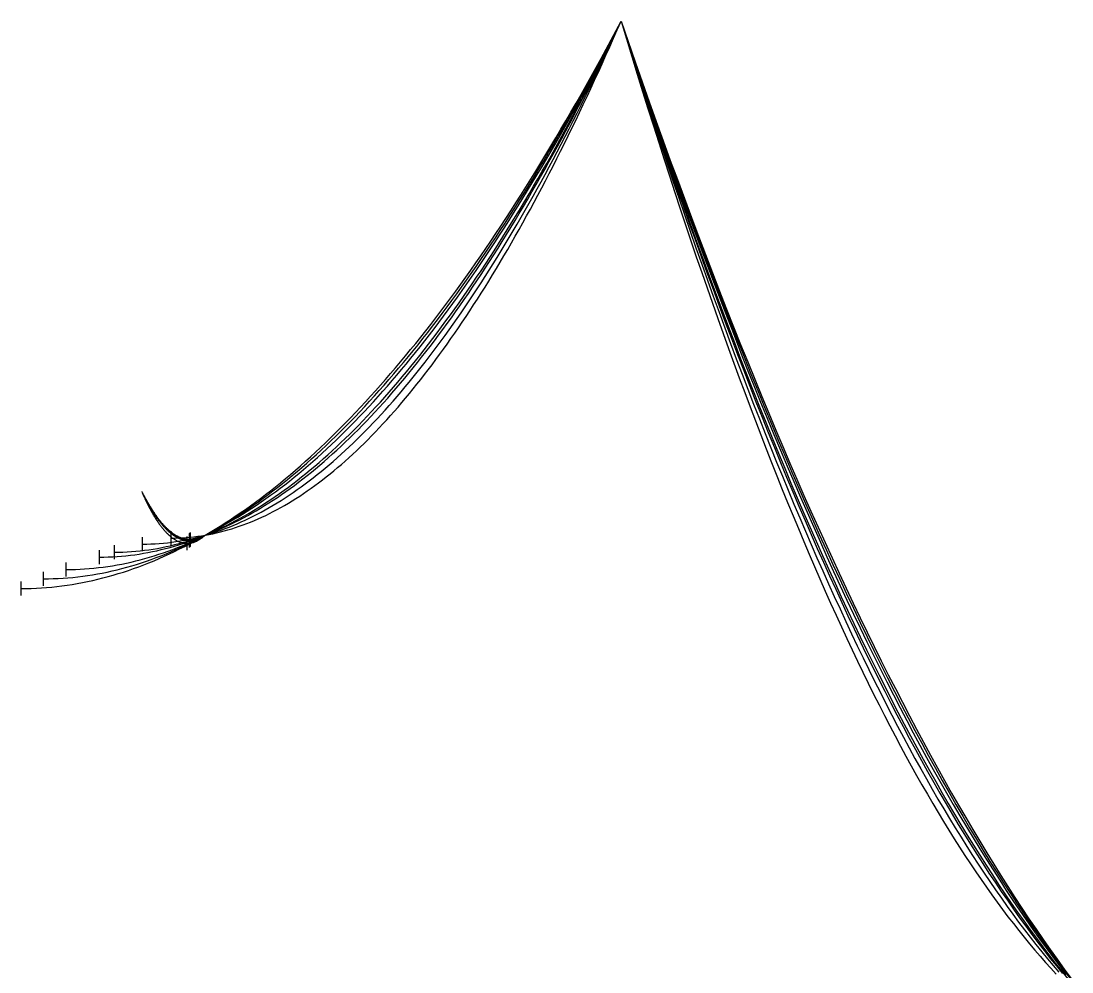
# Model space of a CAD drawing. Header units: metres. Extents: x -87 to 28195, y -4474 to 524.
# Drawn here: x -87 to 671, y -347 to 340 of the extents above; entities that cross this region are included whole.
import ezdxf

# ---------------------------------------------------------------- set-up
doc = ezdxf.new("R2010")
doc.units = ezdxf.units.M
for name, color, linetype in [('CATENARIES_-10_bare', 7, 'Continuous'), ('CATENARIES_-10_ICE', 7, 'Continuous'), ('CATENARIES_-19_bare', 7, 'Continuous'), ('CATENARIES_-19_HEAVY_ICE', 7, 'Continuous'), ('CATENARIES_0', 7, 'Continuous'), ('CATENARIES_0_ICE', 7, 'Continuous'), ('CATENARIES_50_theoretical', 7, 'Continuous')]:
    doc.layers.add(name, color=color, linetype=linetype)

msp = doc.modelspace()

# ---------------------------------------------------------------- linework, layer by layer
at = {"layer": 'CATENARIES_-10_bare'}
for p, q in [((34.85, -39.87), (34.85, -29.87)), ((-70.85, -67.88), (-70.85, -57.88))]:
    msp.add_line(p, q, dxfattribs=at)
for points in [[(-70.85, -62.88, 0), (-67.31, -62.85, 0), (-63.78, -62.77, 0), (-60.24, -62.62, 0), (-56.7, -62.42, 0), (-53.17, -62.16, 0), (-49.63, -61.84, 0), (-46.09, -61.47, 0), (-42.56, -61.03, 0), (-39.02, -60.54, 0), (-35.48, -59.99, 0), (-31.95, -59.38, 0), (-28.41, -58.72, 0), (-24.87, -58, 0), (-21.34, -57.22, 0), (-17.8, -56.38, 0), (-14.26, -55.48, 0), (-10.73, -54.53, 0), (-7.19, -53.52, 0), (-3.65, -52.45, 0), (-0.12, -51.32, 0), (3.42, -50.13, 0), (6.96, -48.89, 0), (10.49, -47.59, 0), (14.03, -46.23, 0), (17.57, -44.82, 0), (21.1, -43.34, 0), (24.64, -41.81, 0), (28.18, -40.22, 0), (31.71, -38.57, 0), (35.25, -36.86, 0), (38.79, -35.1, 0), (42.32, -33.28, 0), (45.86, -31.4, 0), (49.35, -29.49, 0), (52.84, -27.52, 0), (56.33, -25.5, 0), (59.81, -23.42, 0), (63.3, -21.28, 0), (66.79, -19.09, 0), (70.28, -16.84, 0), (73.77, -14.54, 0), (77.26, -12.18, 0), (80.74, -9.76, 0), (84.23, -7.29, 0), (87.72, -4.75, 0), (91.21, -2.17, 0), (94.7, 0.48, 0), (98.19, 3.17, 0), (101.67, 5.93, 0), (105.16, 8.74, 0), (108.65, 11.61, 0), (112.14, 14.54, 0), (115.63, 17.52, 0), (119.12, 20.56, 0), (122.6, 23.65, 0), (126.09, 26.8, 0), (129.58, 30.01, 0), (133.07, 33.27, 0), (136.56, 36.59, 0), (140.05, 39.97, 0), (143.53, 43.4, 0), (147.02, 46.89, 0), (150.51, 50.44, 0), (154, 54.04, 0), (157.49, 57.7, 0), (160.98, 61.42, 0), (164.46, 65.19, 0), (167.95, 69.02, 0), (171.44, 72.91, 0), (174.93, 76.85, 0), (178.42, 80.85, 0), (181.91, 84.91, 0), (185.39, 89.02, 0), (188.88, 93.19, 0), (192.37, 97.41, 0), (195.86, 101.69, 0), (199.35, 106.03, 0), (202.84, 110.43, 0), (206.33, 114.88, 0), (209.81, 119.39, 0), (213.3, 123.95, 0), (216.79, 128.58, 0), (220.28, 133.26, 0), (223.77, 137.99, 0), (227.26, 142.78, 0), (230.74, 147.63, 0), (234.23, 152.54, 0), (237.72, 157.5, 0), (241.21, 162.52, 0), (244.7, 167.6, 0), (248.19, 172.73, 0), (251.67, 177.92, 0), (255.16, 183.17, 0), (258.65, 188.47, 0), (262.14, 193.83, 0), (265.63, 199.25, 0), (269.12, 204.73, 0), (272.6, 210.26, 0), (276.09, 215.85, 0), (279.58, 221.49, 0), (283.07, 227.2, 0), (286.56, 232.95, 0), (290.05, 238.77, 0), (293.53, 244.64, 0), (297.02, 250.58, 0), (300.51, 256.56, 0), (304, 262.61, 0), (307.49, 268.71, 0), (310.98, 274.87, 0), (314.46, 281.08, 0), (317.95, 287.36, 0), (321.44, 293.69, 0), (324.93, 300.07, 0), (328.42, 306.52, 0), (331.91, 313.02, 0), (335.39, 319.58, 0), (338.88, 326.2, 0), (342.37, 332.87, 0), (345.86, 339.6, 0)], [(345.86, 339.6, 0), (350.79, 325.08, 0), (355.72, 310.68, 0), (360.65, 296.41, 0), (365.57, 282.26, 0), (370.5, 268.24, 0), (375.43, 254.35, 0), (380.36, 240.58, 0), (385.29, 226.93, 0), (390.22, 213.41, 0), (395.15, 200.02, 0), (400.07, 186.75, 0), (405, 173.6, 0), (409.93, 160.58, 0), (414.86, 147.69, 0), (419.79, 134.91, 0), (424.72, 122.27, 0), (429.65, 109.74, 0), (434.57, 97.35, 0), (439.5, 85.07, 0), (444.43, 72.92, 0), (449.36, 60.9, 0), (454.29, 48.99, 0), (459.22, 37.22, 0), (464.15, 25.56, 0), (469.07, 14.03, 0), (474, 2.62, 0), (478.93, -8.66, 0), (483.86, -19.82, 0), (488.79, -30.85, 0), (493.72, -41.77, 0), (498.65, -52.56, 0), (503.57, -63.22, 0), (508.5, -73.76, 0), (513.43, -84.18, 0), (518.36, -94.48, 0), (523.29, -104.65, 0), (528.22, -114.7, 0), (533.15, -124.63, 0), (538.07, -134.43, 0), (543, -144.12, 0), (547.93, -153.67, 0), (552.86, -163.11, 0), (557.79, -172.42, 0), (562.72, -181.61, 0), (567.65, -190.68, 0), (572.57, -199.63, 0), (577.5, -208.45, 0), (582.43, -217.15, 0), (587.36, -225.73, 0), (592.29, -234.19, 0), (597.22, -242.52, 0), (602.15, -250.73, 0), (607.07, -258.82, 0), (612, -266.79, 0), (616.93, -274.63, 0), (621.86, -282.36, 0), (626.79, -289.96, 0), (631.72, -297.44, 0), (636.65, -304.8, 0), (641.57, -312.03, 0), (646.5, -319.15, 0), (651.43, -326.14, 0), (656.36, -333.01, 0), (661.29, -339.76, 0), (666.22, -346.39, 0), (671.15, -352.89, 0)], [(0, 0, 0), (0.38, -0.76, 0), (0.77, -1.52, 0), (1.15, -2.27, 0), (1.53, -3.01, 0), (1.91, -3.74, 0), (2.3, -4.46, 0), (2.68, -5.17, 0), (3.06, -5.88, 0), (3.45, -6.57, 0), (3.83, -7.26, 0), (4.21, -7.94, 0), (4.6, -8.61, 0), (4.98, -9.27, 0), (5.36, -9.93, 0), (5.74, -10.57, 0), (6.13, -11.21, 0), (6.51, -11.84, 0), (6.89, -12.46, 0), (7.28, -13.07, 0), (7.66, -13.67, 0), (8.04, -14.27, 0), (8.42, -14.85, 0), (8.81, -15.43, 0), (9.19, -16, 0), (9.57, -16.56, 0), (9.96, -17.11, 0), (10.34, -17.65, 0), (10.72, -18.19, 0), (11.11, -18.71, 0), (11.49, -19.23, 0), (11.87, -19.74, 0), (12.25, -20.24, 0), (12.64, -20.73, 0), (13.02, -21.22, 0), (13.4, -21.69, 0), (13.79, -22.16, 0), (14.17, -22.62, 0), (14.55, -23.07, 0), (14.94, -23.51, 0), (15.32, -23.94, 0), (15.7, -24.37, 0), (16.08, -24.78, 0), (16.47, -25.19, 0), (16.85, -25.59, 0), (17.23, -25.98, 0), (17.62, -26.37, 0), (18, -26.74, 0), (18.38, -27.11, 0), (18.76, -27.46, 0), (19.15, -27.81, 0), (19.53, -28.15, 0), (19.91, -28.48, 0), (20.3, -28.81, 0), (20.68, -29.12, 0), (21.06, -29.43, 0), (21.45, -29.73, 0), (21.83, -30.02, 0), (22.21, -30.3, 0), (22.59, -30.57, 0), (22.98, -30.84, 0), (23.36, -31.09, 0), (23.74, -31.34, 0), (24.13, -31.58, 0), (24.51, -31.81, 0), (24.89, -32.03, 0), (25.27, -32.25, 0), (25.66, -32.45, 0), (26.04, -32.65, 0), (26.42, -32.84, 0), (26.81, -33.02, 0), (27.19, -33.19, 0), (27.57, -33.36, 0), (27.96, -33.51, 0), (28.34, -33.66, 0), (28.72, -33.8, 0), (29.1, -33.93, 0), (29.49, -34.05, 0), (29.87, -34.16, 0), (30.25, -34.27, 0), (30.64, -34.36, 0), (31.02, -34.45, 0), (31.4, -34.53, 0), (31.78, -34.6, 0), (32.17, -34.67, 0), (32.55, -34.72, 0), (32.93, -34.77, 0), (33.32, -34.8, 0), (33.7, -34.83, 0), (34.08, -34.85, 0), (34.47, -34.87, 0), (34.85, -34.87, 0), (35.24, -34.87, 0), (35.63, -34.85, 0), (36.03, -34.83, 0), (36.42, -34.8, 0), (36.81, -34.76, 0), (37.21, -34.71, 0), (37.6, -34.65, 0), (37.99, -34.59, 0), (38.39, -34.51, 0), (38.78, -34.43, 0), (39.17, -34.34, 0), (39.57, -34.23, 0), (39.96, -34.12, 0), (40.35, -34, 0), (40.75, -33.88, 0), (41.14, -33.74, 0), (41.53, -33.59, 0), (41.93, -33.44, 0), (42.32, -33.27, 0), (42.71, -33.1, 0), (43.11, -32.92, 0), (43.5, -32.73, 0), (43.89, -32.53, 0), (44.29, -32.32, 0), (44.68, -32.1, 0), (45.07, -31.88, 0), (45.47, -31.64, 0), (45.86, -31.4, 0)]]:
    msp.add_polyline3d(points, dxfattribs=at)
at = {"layer": 'CATENARIES_-10_ICE'}
for p, q in [((34.75, -39.96), (34.75, -29.96)), ((-30.42, -52.25), (-30.42, -42.25))]:
    msp.add_line(p, q, dxfattribs=at)
for points in [[(-30.42, -47.25, 0), (-27.25, -47.22, 0), (-24.07, -47.14, 0), (-20.89, -47, 0), (-17.71, -46.81, 0), (-14.53, -46.56, 0), (-11.35, -46.26, 0), (-8.17, -45.9, 0), (-5, -45.49, 0), (-1.82, -45.02, 0), (1.36, -44.5, 0), (4.54, -43.92, 0), (7.72, -43.28, 0), (10.9, -42.6, 0), (14.08, -41.85, 0), (17.25, -41.06, 0), (20.43, -40.2, 0), (23.61, -39.3, 0), (26.79, -38.33, 0), (29.97, -37.32, 0), (33.15, -36.24, 0), (36.32, -35.11, 0), (39.5, -33.93, 0), (42.68, -32.69, 0), (45.86, -31.4, 0), (49.02, -30.06, 0), (52.18, -28.67, 0), (55.33, -27.22, 0), (58.49, -25.72, 0), (61.65, -24.16, 0), (64.81, -22.55, 0), (67.97, -20.88, 0), (71.12, -19.16, 0), (74.28, -17.39, 0), (77.44, -15.56, 0), (80.6, -13.68, 0), (83.75, -11.74, 0), (86.91, -9.75, 0), (90.07, -7.7, 0), (93.23, -5.6, 0), (96.39, -3.45, 0), (99.54, -1.24, 0), (102.7, 1.03, 0), (105.86, 3.35, 0), (109.02, 5.72, 0), (112.18, 8.15, 0), (115.33, 10.63, 0), (118.49, 13.16, 0), (121.65, 15.75, 0), (124.81, 18.4, 0), (127.97, 21.1, 0), (131.12, 23.85, 0), (134.28, 26.66, 0), (137.44, 29.53, 0), (140.6, 32.44, 0), (143.75, 35.42, 0), (146.91, 38.44, 0), (150.07, 41.52, 0), (153.23, 44.66, 0), (156.39, 47.85, 0), (159.54, 51.1, 0), (162.7, 54.4, 0), (165.86, 57.75, 0), (169.02, 61.16, 0), (172.18, 64.62, 0), (175.33, 68.14, 0), (178.49, 71.71, 0), (181.65, 75.34, 0), (184.81, 79.02, 0), (187.97, 82.76, 0), (191.12, 86.55, 0), (194.28, 90.4, 0), (197.44, 94.3, 0), (200.6, 98.25, 0), (203.75, 102.26, 0), (206.91, 106.33, 0), (210.07, 110.45, 0), (213.23, 114.62, 0), (216.39, 118.85, 0), (219.54, 123.14, 0), (222.7, 127.48, 0), (225.86, 131.87, 0), (229.02, 136.32, 0), (232.18, 140.82, 0), (235.33, 145.38, 0), (238.49, 149.99, 0), (241.65, 154.66, 0), (244.81, 159.39, 0), (247.97, 164.16, 0), (251.12, 169, 0), (254.28, 173.88, 0), (257.44, 178.83, 0), (260.6, 183.82, 0), (263.75, 188.88, 0), (266.91, 193.98, 0), (270.07, 199.15, 0), (273.23, 204.37, 0), (276.39, 209.64, 0), (279.54, 214.97, 0), (282.7, 220.35, 0), (285.86, 225.79, 0), (289.02, 231.28, 0), (292.18, 236.83, 0), (295.33, 242.43, 0), (298.49, 248.09, 0), (301.65, 253.8, 0), (304.81, 259.57, 0), (307.97, 265.4, 0), (311.12, 271.28, 0), (314.28, 277.21, 0), (317.44, 283.2, 0), (320.6, 289.25, 0), (323.75, 295.35, 0), (326.91, 301.5, 0), (330.07, 307.71, 0), (333.23, 313.98, 0), (336.39, 320.3, 0), (339.54, 326.68, 0), (342.7, 333.11, 0), (345.86, 339.6, 0)], [(345.86, 339.6, 0), (350.4, 325.68, 0), (354.94, 311.89, 0), (359.48, 298.21, 0), (364.02, 284.66, 0), (368.56, 271.23, 0), (373.1, 257.92, 0), (377.64, 244.73, 0), (382.18, 231.66, 0), (386.72, 218.71, 0), (391.25, 205.88, 0), (395.79, 193.17, 0), (400.33, 180.59, 0), (404.87, 168.12, 0), (409.41, 155.77, 0), (413.95, 143.55, 0), (418.49, 131.44, 0), (423.03, 119.46, 0), (427.57, 107.59, 0), (432.11, 95.84, 0), (436.65, 84.22, 0), (441.19, 72.71, 0), (445.73, 61.32, 0), (450.27, 50.05, 0), (454.81, 38.91, 0), (459.35, 27.88, 0), (463.89, 16.97, 0), (468.43, 6.18, 0), (472.97, -4.49, 0), (477.5, -15.04, 0), (482.04, -25.48, 0), (486.58, -35.79, 0), (491.12, -45.99, 0), (495.66, -56.06, 0), (500.2, -66.02, 0), (504.74, -75.86, 0), (509.28, -85.58, 0), (513.82, -95.18, 0), (518.36, -104.66, 0), (522.9, -114.03, 0), (527.44, -123.27, 0), (531.98, -132.4, 0), (536.52, -141.41, 0), (541.06, -150.3, 0), (545.6, -159.07, 0), (550.14, -167.73, 0), (554.68, -176.26, 0), (559.22, -184.68, 0), (563.75, -192.98, 0), (568.29, -201.16, 0), (572.83, -209.23, 0), (577.37, -217.17, 0), (581.91, -225, 0), (586.45, -232.72, 0), (590.99, -240.31, 0), (595.53, -247.79, 0), (600.07, -255.14, 0), (604.61, -262.38, 0), (609.15, -269.51, 0), (613.69, -276.51, 0), (618.23, -283.4, 0), (622.77, -290.18, 0), (627.31, -296.83, 0), (631.85, -303.37, 0), (636.39, -309.79, 0), (640.93, -316.09, 0), (645.47, -322.28, 0), (650, -328.34, 0), (654.54, -334.3, 0), (659.08, -340.13, 0), (663.62, -345.85, 0), (668.16, -351.45, 0)], [(0, 0, 0), (0.39, -0.78, 0), (0.77, -1.54, 0), (1.16, -2.3, 0), (1.54, -3.05, 0), (1.93, -3.79, 0), (2.32, -4.52, 0), (2.7, -5.24, 0), (3.09, -5.96, 0), (3.47, -6.66, 0), (3.86, -7.36, 0), (4.25, -8.05, 0), (4.63, -8.72, 0), (5.02, -9.39, 0), (5.41, -10.06, 0), (5.79, -10.71, 0), (6.18, -11.35, 0), (6.56, -11.99, 0), (6.95, -12.61, 0), (7.34, -13.23, 0), (7.72, -13.84, 0), (8.11, -14.44, 0), (8.49, -15.03, 0), (8.88, -15.62, 0), (9.27, -16.19, 0), (9.65, -16.76, 0), (10.04, -17.31, 0), (10.42, -17.86, 0), (10.81, -18.4, 0), (11.2, -18.93, 0), (11.58, -19.45, 0), (11.97, -19.97, 0), (12.35, -20.47, 0), (12.74, -20.97, 0), (13.13, -21.46, 0), (13.51, -21.93, 0), (13.9, -22.4, 0), (14.29, -22.87, 0), (14.67, -23.32, 0), (15.06, -23.76, 0), (15.44, -24.2, 0), (15.83, -24.62, 0), (16.22, -25.04, 0), (16.6, -25.45, 0), (16.99, -25.85, 0), (17.37, -26.25, 0), (17.76, -26.63, 0), (18.15, -27, 0), (18.53, -27.37, 0), (18.92, -27.73, 0), (19.3, -28.08, 0), (19.69, -28.42, 0), (20.08, -28.75, 0), (20.46, -29.07, 0), (20.85, -29.39, 0), (21.24, -29.69, 0), (21.62, -29.99, 0), (22.01, -30.28, 0), (22.39, -30.56, 0), (22.78, -30.83, 0), (23.17, -31.09, 0), (23.55, -31.35, 0), (23.94, -31.59, 0), (24.32, -31.83, 0), (24.71, -32.06, 0), (25.1, -32.28, 0), (25.48, -32.49, 0), (25.87, -32.69, 0), (26.25, -32.88, 0), (26.64, -33.07, 0), (27.03, -33.24, 0), (27.41, -33.41, 0), (27.8, -33.57, 0), (28.18, -33.72, 0), (28.57, -33.86, 0), (28.96, -34, 0), (29.34, -34.12, 0), (29.73, -34.24, 0), (30.12, -34.35, 0), (30.5, -34.44, 0), (30.89, -34.53, 0), (31.27, -34.62, 0), (31.66, -34.69, 0), (32.05, -34.75, 0), (32.43, -34.81, 0), (32.82, -34.86, 0), (33.2, -34.9, 0), (33.59, -34.93, 0), (33.98, -34.95, 0), (34.36, -34.96, 0), (34.75, -34.96, 0), (35.13, -34.96, 0), (35.51, -34.95, 0), (35.9, -34.93, 0), (36.28, -34.9, 0), (36.66, -34.86, 0), (37.05, -34.81, 0), (37.43, -34.76, 0), (37.81, -34.69, 0), (38.2, -34.62, 0), (38.58, -34.54, 0), (38.96, -34.45, 0), (39.35, -34.35, 0), (39.73, -34.25, 0), (40.11, -34.13, 0), (40.5, -34.01, 0), (40.88, -33.88, 0), (41.26, -33.74, 0), (41.65, -33.59, 0), (42.03, -33.43, 0), (42.41, -33.27, 0), (42.79, -33.1, 0), (43.18, -32.91, 0), (43.56, -32.72, 0), (43.94, -32.52, 0), (44.33, -32.32, 0), (44.71, -32.1, 0), (45.09, -31.87, 0), (45.48, -31.64, 0), (45.86, -31.4, 0)]]:
    msp.add_polyline3d(points, dxfattribs=at)
at = {"layer": 'CATENARIES_-19_bare'}
for p, q in [((35.22, -39.54), (35.22, -29.54)), ((-87.05, -74.9), (-87.05, -64.9))]:
    msp.add_line(p, q, dxfattribs=at)
for points in [[(-87.05, -69.9, 0), (-83.36, -69.87, 0), (-79.67, -69.78, 0), (-75.98, -69.63, 0), (-72.28, -69.42, 0), (-68.59, -69.15, 0), (-64.9, -68.83, 0), (-61.21, -68.44, 0), (-57.52, -68, 0), (-53.82, -67.49, 0), (-50.13, -66.93, 0), (-46.44, -66.3, 0), (-42.75, -65.62, 0), (-39.06, -64.88, 0), (-35.36, -64.08, 0), (-31.67, -63.21, 0), (-27.98, -62.29, 0), (-24.29, -61.31, 0), (-20.6, -60.27, 0), (-16.9, -59.17, 0), (-13.21, -58.02, 0), (-9.52, -56.8, 0), (-5.83, -55.52, 0), (-2.14, -54.19, 0), (1.56, -52.79, 0), (5.25, -51.33, 0), (8.94, -49.82, 0), (12.63, -48.24, 0), (16.32, -46.61, 0), (20.02, -44.92, 0), (23.71, -43.16, 0), (27.4, -41.35, 0), (31.09, -39.48, 0), (34.78, -37.55, 0), (38.48, -35.56, 0), (42.17, -33.51, 0), (45.86, -31.4, 0), (49.47, -29.28, 0), (53.09, -27.1, 0), (56.7, -24.86, 0), (60.32, -22.57, 0), (63.93, -20.22, 0), (67.55, -17.81, 0), (71.16, -15.34, 0), (74.78, -12.82, 0), (78.39, -10.24, 0), (82, -7.61, 0), (85.62, -4.91, 0), (89.23, -2.16, 0), (92.85, 0.65, 0), (96.46, 3.51, 0), (100.08, 6.43, 0), (103.69, 9.41, 0), (107.31, 12.45, 0), (110.92, 15.54, 0), (114.53, 18.69, 0), (118.15, 21.9, 0), (121.76, 25.16, 0), (125.38, 28.48, 0), (128.99, 31.86, 0), (132.61, 35.3, 0), (136.22, 38.79, 0), (139.84, 42.34, 0), (143.45, 45.95, 0), (147.06, 49.61, 0), (150.68, 53.34, 0), (154.29, 57.12, 0), (157.91, 60.95, 0), (161.52, 64.85, 0), (165.14, 68.8, 0), (168.75, 72.8, 0), (172.37, 76.87, 0), (175.98, 80.99, 0), (179.59, 85.17, 0), (183.21, 89.41, 0), (186.82, 93.71, 0), (190.44, 98.06, 0), (194.05, 102.47, 0), (197.67, 106.93, 0), (201.28, 111.46, 0), (204.9, 116.04, 0), (208.51, 120.68, 0), (212.13, 125.37, 0), (215.74, 130.13, 0), (219.35, 134.94, 0), (222.97, 139.81, 0), (226.58, 144.73, 0), (230.2, 149.72, 0), (233.81, 154.76, 0), (237.43, 159.86, 0), (241.04, 165.01, 0), (244.66, 170.22, 0), (248.27, 175.5, 0), (251.88, 180.82, 0), (255.5, 186.21, 0), (259.11, 191.65, 0), (262.73, 197.15, 0), (266.34, 202.71, 0), (269.96, 208.33, 0), (273.57, 214, 0), (277.19, 219.73, 0), (280.8, 225.52, 0), (284.41, 231.37, 0), (288.03, 237.27, 0), (291.64, 243.24, 0), (295.26, 249.26, 0), (298.87, 255.33, 0), (302.49, 261.47, 0), (306.1, 267.66, 0), (309.72, 273.91, 0), (313.33, 280.22, 0), (316.94, 286.59, 0), (320.56, 293.01, 0), (324.17, 299.49, 0), (327.79, 306.03, 0), (331.4, 312.63, 0), (335.02, 319.29, 0), (338.63, 326, 0), (342.25, 332.77, 0), (345.86, 339.6, 0)], [(345.86, 339.6, 0), (350.93, 324.86, 0), (356.01, 310.24, 0), (361.08, 295.75, 0), (366.15, 281.39, 0), (371.23, 267.16, 0), (376.3, 253.05, 0), (381.37, 239.07, 0), (386.45, 225.21, 0), (391.52, 211.48, 0), (396.6, 197.88, 0), (401.67, 184.4, 0), (406.74, 171.05, 0), (411.82, 157.82, 0), (416.89, 144.72, 0), (421.96, 131.74, 0), (427.04, 118.9, 0), (432.11, 106.17, 0), (437.18, 93.57, 0), (442.26, 81.1, 0), (447.33, 68.76, 0), (452.4, 56.53, 0), (457.48, 44.44, 0), (462.55, 32.47, 0), (467.62, 20.62, 0), (472.7, 8.9, 0), (477.77, -2.7, 0), (482.85, -14.17, 0), (487.92, -25.52, 0), (492.99, -36.74, 0), (498.07, -47.83, 0), (503.14, -58.81, 0), (508.21, -69.66, 0), (513.29, -80.38, 0), (518.36, -90.98, 0), (523.43, -101.45, 0), (528.51, -111.8, 0), (533.58, -122.03, 0), (538.65, -132.13, 0), (543.73, -142.11, 0), (548.8, -151.96, 0), (553.87, -161.69, 0), (558.95, -171.3, 0), (564.02, -180.78, 0), (569.1, -190.14, 0), (574.17, -199.37, 0), (579.24, -208.48, 0), (584.32, -217.47, 0), (589.39, -226.33, 0), (594.46, -235.07, 0), (599.54, -243.69, 0), (604.61, -252.18, 0), (609.68, -260.55, 0), (614.76, -268.79, 0), (619.83, -276.92, 0), (624.9, -284.91, 0), (629.98, -292.79, 0), (635.05, -300.54, 0), (640.12, -308.17, 0), (645.2, -315.68, 0), (650.27, -323.06, 0), (655.35, -330.32, 0), (660.42, -337.46, 0), (665.49, -344.47, 0), (670.57, -351.36, 0)], [(0, 0, 0), (0.38, -0.75, 0), (0.77, -1.49, 0), (1.15, -2.22, 0), (1.53, -2.95, 0), (1.91, -3.66, 0), (2.3, -4.37, 0), (2.68, -5.07, 0), (3.06, -5.76, 0), (3.45, -6.44, 0), (3.83, -7.12, 0), (4.21, -7.79, 0), (4.59, -8.44, 0), (4.98, -9.09, 0), (5.36, -9.74, 0), (5.74, -10.37, 0), (6.13, -10.99, 0), (6.51, -11.61, 0), (6.89, -12.22, 0), (7.27, -12.82, 0), (7.66, -13.41, 0), (8.04, -14, 0), (8.42, -14.57, 0), (8.81, -15.14, 0), (9.19, -15.7, 0), (9.57, -16.25, 0), (9.95, -16.79, 0), (10.34, -17.33, 0), (10.72, -17.85, 0), (11.1, -18.37, 0), (11.49, -18.88, 0), (11.87, -19.38, 0), (12.25, -19.88, 0), (12.63, -20.36, 0), (13.02, -20.84, 0), (13.4, -21.31, 0), (13.78, -21.77, 0), (14.17, -22.22, 0), (14.55, -22.67, 0), (14.93, -23.1, 0), (15.31, -23.53, 0), (15.7, -23.95, 0), (16.08, -24.36, 0), (16.46, -24.77, 0), (16.85, -25.16, 0), (17.23, -25.55, 0), (17.61, -25.93, 0), (17.99, -26.3, 0), (18.38, -26.66, 0), (18.76, -27.01, 0), (19.14, -27.36, 0), (19.53, -27.7, 0), (19.91, -28.03, 0), (20.29, -28.35, 0), (20.67, -28.66, 0), (21.06, -28.97, 0), (21.44, -29.27, 0), (21.82, -29.56, 0), (22.21, -29.84, 0), (22.59, -30.11, 0), (22.97, -30.37, 0), (23.35, -30.63, 0), (23.74, -30.88, 0), (24.12, -31.12, 0), (24.5, -31.35, 0), (24.89, -31.58, 0), (25.27, -31.79, 0), (25.65, -32, 0), (26.03, -32.2, 0), (26.42, -32.39, 0), (26.8, -32.57, 0), (27.18, -32.75, 0), (27.57, -32.91, 0), (27.95, -33.07, 0), (28.33, -33.22, 0), (28.71, -33.37, 0), (29.1, -33.5, 0), (29.48, -33.63, 0), (29.86, -33.74, 0), (30.25, -33.85, 0), (30.63, -33.96, 0), (31.01, -34.05, 0), (31.39, -34.13, 0), (31.78, -34.21, 0), (32.16, -34.28, 0), (32.54, -34.34, 0), (32.93, -34.4, 0), (33.31, -34.44, 0), (33.69, -34.48, 0), (34.07, -34.51, 0), (34.46, -34.53, 0), (34.84, -34.54, 0), (35.22, -34.54, 0), (35.62, -34.54, 0), (36.01, -34.52, 0), (36.4, -34.5, 0), (36.8, -34.47, 0), (37.19, -34.43, 0), (37.59, -34.39, 0), (37.98, -34.33, 0), (38.37, -34.27, 0), (38.77, -34.19, 0), (39.16, -34.11, 0), (39.56, -34.02, 0), (39.95, -33.92, 0), (40.34, -33.81, 0), (40.74, -33.7, 0), (41.13, -33.57, 0), (41.53, -33.44, 0), (41.92, -33.3, 0), (42.31, -33.15, 0), (42.71, -32.99, 0), (43.1, -32.82, 0), (43.5, -32.64, 0), (43.89, -32.46, 0), (44.28, -32.26, 0), (44.68, -32.06, 0), (45.07, -31.85, 0), (45.47, -31.63, 0), (45.86, -31.4, 0)]]:
    msp.add_polyline3d(points, dxfattribs=at)
at = {"layer": 'CATENARIES_-19_HEAVY_ICE'}
for p, q in [((34.92, -39.8), (34.92, -29.8)), ((0.62, -42.86), (0.62, -32.86))]:
    msp.add_line(p, q, dxfattribs=at)
for points in [[(0.62, -37.86, 0), (3.63, -37.83, 0), (6.65, -37.74, 0), (9.67, -37.6, 0), (12.68, -37.4, 0), (15.7, -37.14, 0), (18.71, -36.82, 0), (21.73, -36.45, 0), (24.75, -36.02, 0), (27.76, -35.53, 0), (30.78, -34.99, 0), (33.8, -34.38, 0), (36.81, -33.72, 0), (39.83, -33.01, 0), (42.84, -32.23, 0), (45.86, -31.4, 0), (48.74, -30.55, 0), (51.63, -29.65, 0), (54.51, -28.69, 0), (57.4, -27.69, 0), (60.28, -26.63, 0), (63.17, -25.51, 0), (66.05, -24.35, 0), (68.94, -23.13, 0), (71.82, -21.86, 0), (74.71, -20.54, 0), (77.59, -19.16, 0), (80.48, -17.74, 0), (83.36, -16.26, 0), (86.24, -14.72, 0), (89.13, -13.14, 0), (92.01, -11.5, 0), (94.9, -9.81, 0), (97.78, -8.07, 0), (100.67, -6.27, 0), (103.55, -4.42, 0), (106.44, -2.52, 0), (109.32, -0.57, 0), (112.21, 1.44, 0), (115.09, 3.5, 0), (117.98, 5.61, 0), (120.86, 7.77, 0), (123.74, 9.99, 0), (126.63, 12.26, 0), (129.51, 14.58, 0), (132.4, 16.95, 0), (135.28, 19.38, 0), (138.17, 21.86, 0), (141.05, 24.39, 0), (143.94, 26.98, 0), (146.82, 29.62, 0), (149.71, 32.31, 0), (152.59, 35.05, 0), (155.48, 37.85, 0), (158.36, 40.7, 0), (161.24, 43.6, 0), (164.13, 46.55, 0), (167.01, 49.56, 0), (169.9, 52.62, 0), (172.78, 55.73, 0), (175.67, 58.9, 0), (178.55, 62.12, 0), (181.44, 65.39, 0), (184.32, 68.71, 0), (187.21, 72.09, 0), (190.09, 75.52, 0), (192.98, 79, 0), (195.86, 82.54, 0), (198.74, 86.12, 0), (201.63, 89.77, 0), (204.51, 93.46, 0), (207.4, 97.21, 0), (210.28, 101.01, 0), (213.17, 104.86, 0), (216.05, 108.77, 0), (218.94, 112.73, 0), (221.82, 116.74, 0), (224.71, 120.8, 0), (227.59, 124.92, 0), (230.48, 129.09, 0), (233.36, 133.32, 0), (236.24, 137.59, 0), (239.13, 141.92, 0), (242.01, 146.31, 0), (244.9, 150.74, 0), (247.78, 155.23, 0), (250.67, 159.78, 0), (253.55, 164.37, 0), (256.44, 169.02, 0), (259.32, 173.72, 0), (262.21, 178.48, 0), (265.09, 183.29, 0), (267.98, 188.15, 0), (270.86, 193.06, 0), (273.74, 198.03, 0), (276.63, 203.05, 0), (279.51, 208.13, 0), (282.4, 213.26, 0), (285.28, 218.44, 0), (288.17, 223.67, 0), (291.05, 228.96, 0), (293.94, 234.3, 0), (296.82, 239.7, 0), (299.71, 245.15, 0), (302.59, 250.65, 0), (305.48, 256.2, 0), (308.36, 261.81, 0), (311.24, 267.47, 0), (314.13, 273.19, 0), (317.01, 278.96, 0), (319.9, 284.78, 0), (322.78, 290.66, 0), (325.67, 296.59, 0), (328.55, 302.57, 0), (331.44, 308.61, 0), (334.32, 314.7, 0), (337.21, 320.84, 0), (340.09, 327.04, 0), (342.98, 333.29, 0), (345.86, 339.6, 0)], [(345.86, 339.6, 0), (350.02, 326.33, 0), (354.17, 313.17, 0), (358.33, 300.12, 0), (362.49, 287.19, 0), (366.64, 274.38, 0), (370.8, 261.68, 0), (374.96, 249.09, 0), (379.11, 236.62, 0), (383.27, 224.27, 0), (387.43, 212.02, 0), (391.58, 199.9, 0), (395.74, 187.88, 0), (399.9, 175.98, 0), (404.05, 164.2, 0), (408.21, 152.52, 0), (412.37, 140.97, 0), (416.52, 129.52, 0), (420.68, 118.19, 0), (424.84, 106.97, 0), (428.99, 95.87, 0), (433.15, 84.88, 0), (437.31, 74, 0), (441.46, 63.24, 0), (445.62, 52.59, 0), (449.78, 42.05, 0), (453.93, 31.63, 0), (458.09, 21.32, 0), (462.25, 11.12, 0), (466.4, 1.03, 0), (470.56, -8.94, 0), (474.72, -18.8, 0), (478.87, -28.55, 0), (483.03, -38.18, 0), (487.19, -47.71, 0), (491.34, -57.12, 0), (495.5, -66.41, 0), (499.66, -75.6, 0), (503.81, -84.67, 0), (507.97, -93.63, 0), (512.13, -102.48, 0), (516.28, -111.22, 0), (520.44, -119.84, 0), (524.59, -128.36, 0), (528.75, -136.76, 0), (532.91, -145.05, 0), (537.06, -153.23, 0), (541.22, -161.29, 0), (545.38, -169.25, 0), (549.53, -177.09, 0), (553.69, -184.82, 0), (557.85, -192.44, 0), (562, -199.95, 0), (566.16, -207.34, 0), (570.32, -214.63, 0), (574.47, -221.8, 0), (578.63, -228.87, 0), (582.79, -235.82, 0), (586.94, -242.66, 0), (591.1, -249.39, 0), (595.26, -256.01, 0), (599.41, -262.52, 0), (603.57, -268.91, 0), (607.73, -275.2, 0), (611.88, -281.38, 0), (616.04, -287.44, 0), (620.2, -293.39, 0), (624.35, -299.24, 0), (628.51, -304.97, 0), (632.67, -310.59, 0), (636.82, -316.1, 0), (640.98, -321.5, 0), (645.14, -326.79, 0), (649.29, -331.97, 0), (653.45, -337.04, 0), (657.61, -342, 0), (661.76, -346.85, 0)], [(0, 0, 0), (0.38, -0.76, 0), (0.77, -1.52, 0), (1.15, -2.26, 0), (1.54, -3, 0), (1.92, -3.73, 0), (2.3, -4.45, 0), (2.69, -5.16, 0), (3.07, -5.87, 0), (3.45, -6.56, 0), (3.84, -7.25, 0), (4.22, -7.93, 0), (4.61, -8.59, 0), (4.99, -9.26, 0), (5.37, -9.91, 0), (5.76, -10.55, 0), (6.14, -11.19, 0), (6.52, -11.81, 0), (6.91, -12.43, 0), (7.29, -13.04, 0), (7.68, -13.64, 0), (8.06, -14.24, 0), (8.44, -14.82, 0), (8.83, -15.4, 0), (9.21, -15.96, 0), (9.59, -16.52, 0), (9.98, -17.07, 0), (10.36, -17.62, 0), (10.75, -18.15, 0), (11.13, -18.68, 0), (11.51, -19.19, 0), (11.9, -19.7, 0), (12.28, -20.2, 0), (12.66, -20.69, 0), (13.05, -21.18, 0), (13.43, -21.65, 0), (13.82, -22.12, 0), (14.2, -22.57, 0), (14.58, -23.02, 0), (14.97, -23.46, 0), (15.35, -23.9, 0), (15.74, -24.32, 0), (16.12, -24.74, 0), (16.5, -25.14, 0), (16.89, -25.54, 0), (17.27, -25.93, 0), (17.65, -26.31, 0), (18.04, -26.69, 0), (18.42, -27.05, 0), (18.81, -27.41, 0), (19.19, -27.76, 0), (19.57, -28.1, 0), (19.96, -28.43, 0), (20.34, -28.75, 0), (20.72, -29.06, 0), (21.11, -29.37, 0), (21.49, -29.67, 0), (21.88, -29.96, 0), (22.26, -30.24, 0), (22.64, -30.51, 0), (23.03, -30.78, 0), (23.41, -31.03, 0), (23.79, -31.28, 0), (24.18, -31.52, 0), (24.56, -31.75, 0), (24.95, -31.97, 0), (25.33, -32.18, 0), (25.71, -32.39, 0), (26.1, -32.59, 0), (26.48, -32.77, 0), (26.86, -32.95, 0), (27.25, -33.13, 0), (27.63, -33.29, 0), (28.02, -33.45, 0), (28.4, -33.59, 0), (28.78, -33.73, 0), (29.17, -33.86, 0), (29.55, -33.98, 0), (29.93, -34.09, 0), (30.32, -34.2, 0), (30.7, -34.3, 0), (31.09, -34.38, 0), (31.47, -34.46, 0), (31.85, -34.53, 0), (32.24, -34.6, 0), (32.62, -34.65, 0), (33.01, -34.7, 0), (33.39, -34.74, 0), (33.77, -34.76, 0), (34.16, -34.79, 0), (34.54, -34.8, 0), (34.92, -34.8, 0), (35.31, -34.8, 0), (35.71, -34.79, 0), (36.1, -34.76, 0), (36.49, -34.73, 0), (36.88, -34.69, 0), (37.27, -34.65, 0), (37.66, -34.59, 0), (38.05, -34.52, 0), (38.44, -34.45, 0), (38.83, -34.37, 0), (39.22, -34.28, 0), (39.61, -34.18, 0), (40, -34.07, 0), (40.39, -33.95, 0), (40.78, -33.83, 0), (41.17, -33.69, 0), (41.56, -33.55, 0), (41.95, -33.4, 0), (42.34, -33.24, 0), (42.74, -33.07, 0), (43.13, -32.89, 0), (43.52, -32.7, 0), (43.91, -32.51, 0), (44.3, -32.3, 0), (44.69, -32.09, 0), (45.08, -31.87, 0), (45.47, -31.64, 0), (45.86, -31.4, 0)]]:
    msp.add_polyline3d(points, dxfattribs=at)
at = {"layer": 'CATENARIES_0'}
for p, q in [((34.47, -40.24), (34.47, -30.24)), ((-54.52, -61.2), (-54.52, -51.2))]:
    msp.add_line(p, q, dxfattribs=at)
for points in [[(-54.52, -56.2, 0), (-51.17, -56.18, 0), (-47.83, -56.09, 0), (-44.48, -55.96, 0), (-41.14, -55.76, 0), (-37.79, -55.51, 0), (-34.44, -55.21, 0), (-31.1, -54.85, 0), (-27.75, -54.44, 0), (-24.41, -53.97, 0), (-21.06, -53.45, 0), (-17.71, -52.87, 0), (-14.37, -52.24, 0), (-11.02, -51.55, 0), (-7.68, -50.8, 0), (-4.33, -50, 0), (-0.98, -49.15, 0), (2.36, -48.24, 0), (5.71, -47.28, 0), (9.05, -46.26, 0), (12.4, -45.18, 0), (15.75, -44.05, 0), (19.09, -42.87, 0), (22.44, -41.63, 0), (25.78, -40.33, 0), (29.13, -38.98, 0), (32.48, -37.57, 0), (35.82, -36.11, 0), (39.17, -34.6, 0), (42.51, -33.03, 0), (45.86, -31.4, 0), (49.23, -29.71, 0), (52.6, -27.96, 0), (55.97, -26.15, 0), (59.34, -24.29, 0), (62.71, -22.37, 0), (66.08, -20.4, 0), (69.46, -18.36, 0), (72.83, -16.28, 0), (76.2, -14.14, 0), (79.57, -11.94, 0), (82.94, -9.68, 0), (86.31, -7.37, 0), (89.68, -5.01, 0), (93.05, -2.58, 0), (96.42, -0.11, 0), (99.79, 2.43, 0), (103.16, 5.02, 0), (106.53, 7.67, 0), (109.9, 10.37, 0), (113.28, 13.13, 0), (116.65, 15.94, 0), (120.02, 18.82, 0), (123.39, 21.74, 0), (126.76, 24.73, 0), (130.13, 27.77, 0), (133.5, 30.86, 0), (136.87, 34.01, 0), (140.24, 37.22, 0), (143.61, 40.49, 0), (146.98, 43.81, 0), (150.35, 47.19, 0), (153.73, 50.62, 0), (157.1, 54.11, 0), (160.47, 57.65, 0), (163.84, 61.25, 0), (167.21, 64.91, 0), (170.58, 68.63, 0), (173.95, 72.4, 0), (177.32, 76.22, 0), (180.69, 80.11, 0), (184.06, 84.05, 0), (187.43, 88.04, 0), (190.8, 92.1, 0), (194.17, 96.2, 0), (197.55, 100.37, 0), (200.92, 104.59, 0), (204.29, 108.87, 0), (207.66, 113.2, 0), (211.03, 117.59, 0), (214.4, 122.04, 0), (217.77, 126.54, 0), (221.14, 131.1, 0), (224.51, 135.72, 0), (227.88, 140.39, 0), (231.25, 145.12, 0), (234.62, 149.9, 0), (237.99, 154.74, 0), (241.37, 159.64, 0), (244.74, 164.6, 0), (248.11, 169.61, 0), (251.48, 174.68, 0), (254.85, 179.8, 0), (258.22, 184.98, 0), (261.59, 190.22, 0), (264.96, 195.51, 0), (268.33, 200.87, 0), (271.7, 206.27, 0), (275.07, 211.74, 0), (278.44, 217.26, 0), (281.82, 222.84, 0), (285.19, 228.47, 0), (288.56, 234.16, 0), (291.93, 239.91, 0), (295.3, 245.71, 0), (298.67, 251.57, 0), (302.04, 257.49, 0), (305.41, 263.47, 0), (308.78, 269.5, 0), (312.15, 275.59, 0), (315.52, 281.73, 0), (318.89, 287.93, 0), (322.26, 294.19, 0), (325.64, 300.51, 0), (329.01, 306.88, 0), (332.38, 313.31, 0), (335.75, 319.8, 0), (339.12, 326.34, 0), (342.49, 332.94, 0), (345.86, 339.6, 0)], [(345.86, 339.6, 0), (350.65, 325.26, 0), (355.44, 311.05, 0), (360.24, 296.96, 0), (365.03, 283, 0), (369.82, 269.16, 0), (374.61, 255.45, 0), (379.4, 241.86, 0), (384.19, 228.4, 0), (388.99, 215.06, 0), (393.78, 201.84, 0), (398.57, 188.75, 0), (403.36, 175.78, 0), (408.15, 162.94, 0), (412.94, 150.22, 0), (417.74, 137.63, 0), (422.53, 125.16, 0), (427.32, 112.81, 0), (432.11, 100.59, 0), (436.9, 88.49, 0), (441.69, 76.51, 0), (446.49, 64.66, 0), (451.28, 52.93, 0), (456.07, 41.32, 0), (460.86, 29.83, 0), (465.65, 18.47, 0), (470.44, 7.24, 0), (475.24, -3.88, 0), (480.03, -14.87, 0), (484.82, -25.74, 0), (489.61, -36.48, 0), (494.4, -47.11, 0), (499.19, -57.61, 0), (503.99, -67.98, 0), (508.78, -78.24, 0), (513.57, -88.37, 0), (518.36, -98.38, 0), (523.15, -108.27, 0), (527.94, -118.03, 0), (532.74, -127.68, 0), (537.53, -137.2, 0), (542.32, -146.6, 0), (547.11, -155.88, 0), (551.9, -165.03, 0), (556.69, -174.06, 0), (561.49, -182.98, 0), (566.28, -191.76, 0), (571.07, -200.43, 0), (575.86, -208.98, 0), (580.65, -217.4, 0), (585.44, -225.71, 0), (590.24, -233.89, 0), (595.03, -241.95, 0), (599.82, -249.88, 0), (604.61, -257.7, 0), (609.4, -265.4, 0), (614.19, -272.97, 0), (618.99, -280.42, 0), (623.78, -287.76, 0), (628.57, -294.97, 0), (633.36, -302.06, 0), (638.15, -309.03, 0), (642.94, -315.87, 0), (647.74, -322.6, 0), (652.53, -329.2, 0), (657.32, -335.69, 0), (662.11, -342.05, 0), (666.9, -348.3, 0)], [(0, 0, 0), (0.38, -0.78, 0), (0.77, -1.55, 0), (1.15, -2.32, 0), (1.53, -3.07, 0), (1.91, -3.82, 0), (2.3, -4.56, 0), (2.68, -5.28, 0), (3.06, -6, 0), (3.45, -6.71, 0), (3.83, -7.42, 0), (4.21, -8.11, 0), (4.6, -8.79, 0), (4.98, -9.47, 0), (5.36, -10.13, 0), (5.74, -10.79, 0), (6.13, -11.44, 0), (6.51, -12.08, 0), (6.89, -12.71, 0), (7.28, -13.34, 0), (7.66, -13.95, 0), (8.04, -14.55, 0), (8.43, -15.15, 0), (8.81, -15.74, 0), (9.19, -16.32, 0), (9.57, -16.89, 0), (9.96, -17.45, 0), (10.34, -18, 0), (10.72, -18.54, 0), (11.11, -19.08, 0), (11.49, -19.61, 0), (11.87, -20.12, 0), (12.26, -20.63, 0), (12.64, -21.13, 0), (13.02, -21.62, 0), (13.4, -22.11, 0), (13.79, -22.58, 0), (14.17, -23.04, 0), (14.55, -23.5, 0), (14.94, -23.95, 0), (15.32, -24.39, 0), (15.7, -24.82, 0), (16.09, -25.24, 0), (16.47, -25.65, 0), (16.85, -26.05, 0), (17.23, -26.45, 0), (17.62, -26.84, 0), (18, -27.21, 0), (18.38, -27.58, 0), (18.77, -27.94, 0), (19.15, -28.29, 0), (19.53, -28.64, 0), (19.92, -28.97, 0), (20.3, -29.3, 0), (20.68, -29.61, 0), (21.06, -29.92, 0), (21.45, -30.22, 0), (21.83, -30.51, 0), (22.21, -30.79, 0), (22.6, -31.07, 0), (22.98, -31.33, 0), (23.36, -31.59, 0), (23.75, -31.84, 0), (24.13, -32.07, 0), (24.51, -32.3, 0), (24.89, -32.53, 0), (25.28, -32.74, 0), (25.66, -32.94, 0), (26.04, -33.14, 0), (26.43, -33.32, 0), (26.81, -33.5, 0), (27.19, -33.67, 0), (27.58, -33.83, 0), (27.96, -33.98, 0), (28.34, -34.13, 0), (28.72, -34.26, 0), (29.11, -34.39, 0), (29.49, -34.5, 0), (29.87, -34.61, 0), (30.26, -34.71, 0), (30.64, -34.8, 0), (31.02, -34.88, 0), (31.41, -34.96, 0), (31.79, -35.02, 0), (32.17, -35.08, 0), (32.55, -35.13, 0), (32.94, -35.17, 0), (33.32, -35.2, 0), (33.7, -35.22, 0), (34.09, -35.23, 0), (34.47, -35.24, 0), (34.86, -35.23, 0), (35.26, -35.22, 0), (35.65, -35.19, 0), (36.04, -35.16, 0), (36.43, -35.12, 0), (36.83, -35.07, 0), (37.22, -35.01, 0), (37.61, -34.94, 0), (38, -34.87, 0), (38.4, -34.78, 0), (38.79, -34.68, 0), (39.18, -34.58, 0), (39.58, -34.47, 0), (39.97, -34.34, 0), (40.36, -34.21, 0), (40.75, -34.07, 0), (41.15, -33.92, 0), (41.54, -33.76, 0), (41.93, -33.59, 0), (42.33, -33.41, 0), (42.72, -33.22, 0), (43.11, -33.03, 0), (43.5, -32.82, 0), (43.9, -32.61, 0), (44.29, -32.39, 0), (44.68, -32.15, 0), (45.07, -31.91, 0), (45.47, -31.66, 0), (45.86, -31.4, 0)]]:
    msp.add_polyline3d(points, dxfattribs=at)
at = {"layer": 'CATENARIES_0_ICE'}
for p, q in [((34.38, -40.33), (34.38, -30.33)), ((-19.73, -48.69), (-19.73, -38.69))]:
    msp.add_line(p, q, dxfattribs=at)
for points in [[(-19.73, -43.69, 0), (-16.61, -43.67, 0), (-13.48, -43.58, 0), (-10.36, -43.44, 0), (-7.24, -43.25, 0), (-4.11, -43, 0), (-0.99, -42.69, 0), (2.13, -42.33, 0), (5.26, -41.91, 0), (8.38, -41.44, 0), (11.5, -40.91, 0), (14.63, -40.32, 0), (17.75, -39.68, 0), (20.87, -38.98, 0), (24, -38.23, 0), (27.12, -37.42, 0), (30.24, -36.56, 0), (33.37, -35.64, 0), (36.49, -34.66, 0), (39.61, -33.63, 0), (42.74, -32.54, 0), (45.86, -31.4, 0), (48.92, -30.23, 0), (51.98, -29, 0), (55.04, -27.72, 0), (58.1, -26.38, 0), (61.17, -24.99, 0), (64.23, -23.55, 0), (67.29, -22.05, 0), (70.35, -20.5, 0), (73.41, -18.9, 0), (76.47, -17.24, 0), (79.53, -15.53, 0), (82.59, -13.77, 0), (85.66, -11.95, 0), (88.72, -10.08, 0), (91.78, -8.15, 0), (94.84, -6.17, 0), (97.9, -4.14, 0), (100.96, -2.06, 0), (104.02, 0.08, 0), (107.08, 2.28, 0), (110.15, 4.53, 0), (113.21, 6.83, 0), (116.27, 9.18, 0), (119.33, 11.59, 0), (122.39, 14.05, 0), (125.45, 16.57, 0), (128.51, 19.14, 0), (131.57, 21.76, 0), (134.64, 24.44, 0), (137.7, 27.17, 0), (140.76, 29.95, 0), (143.82, 32.79, 0), (146.88, 35.68, 0), (149.94, 38.63, 0), (153, 41.63, 0), (156.06, 44.68, 0), (159.13, 47.79, 0), (162.19, 50.95, 0), (165.25, 54.17, 0), (168.31, 57.44, 0), (171.37, 60.76, 0), (174.43, 64.14, 0), (177.49, 67.57, 0), (180.55, 71.05, 0), (183.62, 74.59, 0), (186.68, 78.18, 0), (189.74, 81.83, 0), (192.8, 85.53, 0), (195.86, 89.28, 0), (198.92, 93.09, 0), (201.98, 96.95, 0), (205.04, 100.87, 0), (208.1, 104.84, 0), (211.17, 108.86, 0), (214.23, 112.94, 0), (217.29, 117.07, 0), (220.35, 121.26, 0), (223.41, 125.5, 0), (226.47, 129.79, 0), (229.53, 134.14, 0), (232.59, 138.54, 0), (235.66, 143, 0), (238.72, 147.51, 0), (241.78, 152.08, 0), (244.84, 156.69, 0), (247.9, 161.37, 0), (250.96, 166.09, 0), (254.02, 170.88, 0), (257.08, 175.71, 0), (260.15, 180.6, 0), (263.21, 185.55, 0), (266.27, 190.54, 0), (269.33, 195.6, 0), (272.39, 200.7, 0), (275.45, 205.87, 0), (278.51, 211.08, 0), (281.57, 216.35, 0), (284.64, 221.67, 0), (287.7, 227.05, 0), (290.76, 232.49, 0), (293.82, 237.97, 0), (296.88, 243.52, 0), (299.94, 249.11, 0), (303, 254.76, 0), (306.06, 260.47, 0), (309.13, 266.23, 0), (312.19, 272.04, 0), (315.25, 277.91, 0), (318.31, 283.83, 0), (321.37, 289.81, 0), (324.43, 295.84, 0), (327.49, 301.93, 0), (330.55, 308.07, 0), (333.62, 314.27, 0), (336.68, 320.52, 0), (339.74, 326.82, 0), (342.8, 333.19, 0), (345.86, 339.6, 0)], [(345.86, 339.6, 0), (350.28, 325.86, 0), (354.71, 312.24, 0), (359.13, 298.74, 0), (363.55, 285.36, 0), (367.98, 272.1, 0), (372.4, 258.96, 0), (376.82, 245.94, 0), (381.24, 233.04, 0), (385.67, 220.26, 0), (390.09, 207.6, 0), (394.51, 195.05, 0), (398.94, 182.63, 0), (403.36, 170.32, 0), (407.78, 158.14, 0), (412.21, 146.07, 0), (416.63, 134.12, 0), (421.05, 122.29, 0), (425.48, 110.58, 0), (429.9, 98.98, 0), (434.32, 87.51, 0), (438.74, 76.15, 0), (443.17, 64.91, 0), (447.59, 53.79, 0), (452.01, 42.79, 0), (456.44, 31.9, 0), (460.86, 21.14, 0), (465.28, 10.49, 0), (469.71, -0.04, 0), (474.13, -10.45, 0), (478.55, -20.75, 0), (482.98, -30.93, 0), (487.4, -40.99, 0), (491.82, -50.93, 0), (496.24, -60.75, 0), (500.67, -70.46, 0), (505.09, -80.05, 0), (509.51, -89.53, 0), (513.94, -98.88, 0), (518.36, -108.12, 0), (522.78, -117.24, 0), (527.21, -126.25, 0), (531.63, -135.14, 0), (536.05, -143.91, 0), (540.48, -152.56, 0), (544.9, -161.1, 0), (549.32, -169.52, 0), (553.74, -177.83, 0), (558.17, -186.01, 0), (562.59, -194.08, 0), (567.01, -202.04, 0), (571.44, -209.88, 0), (575.86, -217.6, 0), (580.28, -225.21, 0), (584.71, -232.7, 0), (589.13, -240.07, 0), (593.55, -247.33, 0), (597.98, -254.47, 0), (602.4, -261.49, 0), (606.82, -268.4, 0), (611.24, -275.2, 0), (615.67, -281.87, 0), (620.09, -288.44, 0), (624.51, -294.88, 0), (628.94, -301.21, 0), (633.36, -307.43, 0), (637.78, -313.53, 0), (642.21, -319.51, 0), (646.63, -325.38, 0), (651.05, -331.13, 0), (655.48, -336.76, 0), (659.9, -342.28, 0), (664.32, -347.69, 0)], [(0, 0, 0), (0.39, -0.79, 0), (0.77, -1.58, 0), (1.16, -2.35, 0), (1.55, -3.11, 0), (1.93, -3.87, 0), (2.32, -4.62, 0), (2.7, -5.35, 0), (3.09, -6.08, 0), (3.48, -6.8, 0), (3.86, -7.51, 0), (4.25, -8.21, 0), (4.64, -8.91, 0), (5.02, -9.59, 0), (5.41, -10.26, 0), (5.79, -10.93, 0), (6.18, -11.59, 0), (6.57, -12.23, 0), (6.95, -12.87, 0), (7.34, -13.5, 0), (7.73, -14.12, 0), (8.11, -14.73, 0), (8.5, -15.34, 0), (8.88, -15.93, 0), (9.27, -16.51, 0), (9.66, -17.09, 0), (10.04, -17.66, 0), (10.43, -18.21, 0), (10.82, -18.76, 0), (11.2, -19.3, 0), (11.59, -19.83, 0), (11.98, -20.35, 0), (12.36, -20.87, 0), (12.75, -21.37, 0), (13.13, -21.86, 0), (13.52, -22.35, 0), (13.91, -22.83, 0), (14.29, -23.29, 0), (14.68, -23.75, 0), (15.07, -24.2, 0), (15.45, -24.64, 0), (15.84, -25.08, 0), (16.22, -25.5, 0), (16.61, -25.91, 0), (17, -26.32, 0), (17.38, -26.71, 0), (17.77, -27.1, 0), (18.16, -27.48, 0), (18.54, -27.85, 0), (18.93, -28.21, 0), (19.32, -28.56, 0), (19.7, -28.9, 0), (20.09, -29.24, 0), (20.47, -29.56, 0), (20.86, -29.88, 0), (21.25, -30.19, 0), (21.63, -30.48, 0), (22.02, -30.77, 0), (22.41, -31.05, 0), (22.79, -31.32, 0), (23.18, -31.59, 0), (23.56, -31.84, 0), (23.95, -32.08, 0), (24.34, -32.32, 0), (24.72, -32.55, 0), (25.11, -32.77, 0), (25.5, -32.97, 0), (25.88, -33.17, 0), (26.27, -33.37, 0), (26.65, -33.55, 0), (27.04, -33.72, 0), (27.43, -33.89, 0), (27.81, -34.04, 0), (28.2, -34.19, 0), (28.59, -34.33, 0), (28.97, -34.45, 0), (29.36, -34.57, 0), (29.75, -34.69, 0), (30.13, -34.79, 0), (30.52, -34.88, 0), (30.9, -34.97, 0), (31.29, -35.04, 0), (31.68, -35.11, 0), (32.06, -35.17, 0), (32.45, -35.21, 0), (32.84, -35.25, 0), (33.22, -35.29, 0), (33.61, -35.31, 0), (33.99, -35.32, 0), (34.38, -35.33, 0), (34.76, -35.32, 0), (35.15, -35.31, 0), (35.53, -35.29, 0), (35.91, -35.26, 0), (36.29, -35.22, 0), (36.68, -35.17, 0), (37.06, -35.11, 0), (37.44, -35.05, 0), (37.82, -34.97, 0), (38.21, -34.89, 0), (38.59, -34.8, 0), (38.97, -34.7, 0), (39.36, -34.59, 0), (39.74, -34.47, 0), (40.12, -34.34, 0), (40.5, -34.21, 0), (40.89, -34.07, 0), (41.27, -33.91, 0), (41.65, -33.75, 0), (42.03, -33.58, 0), (42.42, -33.4, 0), (42.8, -33.21, 0), (43.18, -33.02, 0), (43.56, -32.81, 0), (43.95, -32.6, 0), (44.33, -32.38, 0), (44.71, -32.15, 0), (45.09, -31.91, 0), (45.48, -31.66, 0), (45.86, -31.4, 0)]]:
    msp.add_polyline3d(points, dxfattribs=at)
at = {"layer": 'CATENARIES_50_theoretical'}
for p, q in [((21.27, -38.53), (21.27, -28.53)), ((32.78, -42.32), (32.78, -32.32))]:
    msp.add_line(p, q, dxfattribs=at)
for points in [[(21.27, -33.53, 0), (24, -33.51, 0), (26.73, -33.43, 0), (29.47, -33.3, 0), (32.2, -33.11, 0), (34.93, -32.87, 0), (37.66, -32.58, 0), (40.4, -32.24, 0), (43.13, -31.85, 0), (45.86, -31.4, 0), (48.59, -30.9, 0), (51.31, -30.35, 0), (54.04, -29.74, 0), (56.77, -29.09, 0), (59.5, -28.38, 0), (62.22, -27.62, 0), (64.95, -26.8, 0), (67.68, -25.94, 0), (70.41, -25.02, 0), (73.13, -24.05, 0), (75.86, -23.02, 0), (78.59, -21.95, 0), (81.31, -20.82, 0), (84.04, -19.64, 0), (86.77, -18.4, 0), (89.5, -17.12, 0), (92.22, -15.78, 0), (94.95, -14.38, 0), (97.68, -12.94, 0), (100.41, -11.44, 0), (103.13, -9.9, 0), (105.86, -8.29, 0), (108.59, -6.64, 0), (111.31, -4.93, 0), (114.04, -3.17, 0), (116.77, -1.36, 0), (119.5, 0.5, 0), (122.22, 2.42, 0), (124.95, 4.39, 0), (127.68, 6.41, 0), (130.41, 8.49, 0), (133.13, 10.61, 0), (135.86, 12.79, 0), (138.59, 15.03, 0), (141.31, 17.31, 0), (144.04, 19.65, 0), (146.77, 22.04, 0), (149.5, 24.48, 0), (152.22, 26.98, 0), (154.95, 29.53, 0), (157.68, 32.13, 0), (160.41, 34.78, 0), (163.13, 37.49, 0), (165.86, 40.25, 0), (168.59, 43.06, 0), (171.31, 45.93, 0), (174.04, 48.84, 0), (176.77, 51.81, 0), (179.5, 54.84, 0), (182.22, 57.91, 0), (184.95, 61.04, 0), (187.68, 64.22, 0), (190.41, 67.46, 0), (193.13, 70.75, 0), (195.86, 74.09, 0), (198.59, 77.48, 0), (201.31, 80.92, 0), (204.04, 84.42, 0), (206.77, 87.97, 0), (209.5, 91.58, 0), (212.22, 95.24, 0), (214.95, 98.95, 0), (217.68, 102.71, 0), (220.41, 106.53, 0), (223.13, 110.4, 0), (225.86, 114.32, 0), (228.59, 118.29, 0), (231.31, 122.32, 0), (234.04, 126.4, 0), (236.77, 130.54, 0), (239.5, 134.72, 0), (242.22, 138.96, 0), (244.95, 143.26, 0), (247.68, 147.6, 0), (250.41, 152, 0), (253.13, 156.46, 0), (255.86, 160.96, 0), (258.59, 165.52, 0), (261.31, 170.13, 0), (264.04, 174.8, 0), (266.77, 179.52, 0), (269.5, 184.29, 0), (272.22, 189.12, 0), (274.95, 193.99, 0), (277.68, 198.93, 0), (280.41, 203.91, 0), (283.13, 208.95, 0), (285.86, 214.04, 0), (288.59, 219.19, 0), (291.31, 224.38, 0), (294.04, 229.64, 0), (296.77, 234.94, 0), (299.5, 240.3, 0), (302.22, 245.71, 0), (304.95, 251.18, 0), (307.68, 256.7, 0), (310.41, 262.27, 0), (313.13, 267.9, 0), (315.86, 273.58, 0), (318.59, 279.31, 0), (321.31, 285.1, 0), (324.04, 290.94, 0), (326.77, 296.83, 0), (329.5, 302.78, 0), (332.22, 308.78, 0), (334.95, 314.84, 0), (337.68, 320.95, 0), (340.41, 327.11, 0), (343.13, 333.33, 0), (345.86, 339.6, 0)], [(345.86, 339.6, 0), (349.74, 326.73, 0), (353.61, 313.97, 0), (357.49, 301.32, 0), (361.37, 288.78, 0), (365.24, 276.36, 0), (369.12, 264.04, 0), (372.99, 251.84, 0), (376.87, 239.75, 0), (380.75, 227.77, 0), (384.62, 215.9, 0), (388.5, 204.14, 0), (392.38, 192.49, 0), (396.25, 180.95, 0), (400.13, 169.52, 0), (404.01, 158.21, 0), (407.88, 147, 0), (411.76, 135.9, 0), (415.64, 124.92, 0), (419.51, 114.04, 0), (423.39, 103.27, 0), (427.26, 92.62, 0), (431.14, 82.07, 0), (435.02, 71.64, 0), (438.89, 61.31, 0), (442.77, 51.09, 0), (446.65, 40.98, 0), (450.52, 30.98, 0), (454.4, 21.1, 0), (458.28, 11.32, 0), (462.15, 1.65, 0), (466.03, -7.92, 0), (469.9, -17.37, 0), (473.78, -26.71, 0), (477.66, -35.94, 0), (481.53, -45.07, 0), (485.41, -54.09, 0), (489.29, -62.99, 0), (493.16, -71.79, 0), (497.04, -80.48, 0), (500.92, -89.06, 0), (504.79, -97.54, 0), (508.67, -105.9, 0), (512.55, -114.16, 0), (516.42, -122.31, 0), (520.3, -130.35, 0), (524.17, -138.28, 0), (528.05, -146.1, 0), (531.93, -153.82, 0), (535.8, -161.42, 0), (539.68, -168.92, 0), (543.56, -176.31, 0), (547.43, -183.6, 0), (551.31, -190.77, 0), (555.19, -197.84, 0), (559.06, -204.8, 0), (562.94, -211.65, 0), (566.82, -218.4, 0), (570.69, -225.04, 0), (574.57, -231.57, 0), (578.44, -237.99, 0), (582.32, -244.3, 0), (586.2, -250.51, 0), (590.07, -256.61, 0), (593.95, -262.61, 0), (597.83, -268.49, 0), (601.7, -274.27, 0), (605.58, -279.94, 0), (609.46, -285.51, 0), (613.33, -290.97, 0), (617.21, -296.32, 0), (621.08, -301.56, 0), (624.96, -306.7, 0), (628.84, -311.73, 0), (632.71, -316.65, 0), (636.59, -321.47, 0), (640.47, -326.18, 0), (644.34, -330.78, 0), (648.22, -335.28, 0), (652.1, -339.66, 0), (655.97, -343.95, 0), (659.85, -348.12, 0)], [(0, 0, 0), (0.39, -0.88, 0), (0.77, -1.74, 0), (1.16, -2.6, 0), (1.54, -3.44, 0), (1.93, -4.28, 0), (2.31, -5.1, 0), (2.7, -5.92, 0), (3.09, -6.72, 0), (3.47, -7.51, 0), (3.86, -8.29, 0), (4.24, -9.06, 0), (4.63, -9.82, 0), (5.01, -10.58, 0), (5.4, -11.32, 0), (5.78, -12.04, 0), (6.17, -12.76, 0), (6.56, -13.47, 0), (6.94, -14.17, 0), (7.33, -14.86, 0), (7.71, -15.54, 0), (8.1, -16.2, 0), (8.48, -16.86, 0), (8.87, -17.5, 0), (9.26, -18.14, 0), (9.64, -18.77, 0), (10.03, -19.38, 0), (10.41, -19.98, 0), (10.8, -20.58, 0), (11.18, -21.16, 0), (11.57, -21.73, 0), (11.95, -22.3, 0), (12.34, -22.85, 0), (12.73, -23.39, 0), (13.11, -23.92, 0), (13.5, -24.44, 0), (13.88, -24.95, 0), (14.27, -25.45, 0), (14.65, -25.94, 0), (15.04, -26.42, 0), (15.43, -26.89, 0), (15.81, -27.35, 0), (16.2, -27.8, 0), (16.58, -28.24, 0), (16.97, -28.67, 0), (17.35, -29.08, 0), (17.74, -29.49, 0), (18.13, -29.89, 0), (18.51, -30.27, 0), (18.9, -30.65, 0), (19.28, -31.02, 0), (19.67, -31.37, 0), (20.05, -31.72, 0), (20.44, -32.05, 0), (20.82, -32.38, 0), (21.21, -32.69, 0), (21.6, -32.99, 0), (21.98, -33.29, 0), (22.37, -33.57, 0), (22.75, -33.84, 0), (23.14, -34.11, 0), (23.52, -34.36, 0), (23.91, -34.6, 0), (24.3, -34.83, 0), (24.68, -35.05, 0), (25.07, -35.26, 0), (25.45, -35.46, 0), (25.84, -35.65, 0), (26.22, -35.84, 0), (26.61, -36, 0), (26.99, -36.16, 0), (27.38, -36.31, 0), (27.77, -36.45, 0), (28.15, -36.58, 0), (28.54, -36.7, 0), (28.92, -36.81, 0), (29.31, -36.91, 0), (29.69, -36.99, 0), (30.08, -37.07, 0), (30.47, -37.14, 0), (30.85, -37.19, 0), (31.24, -37.24, 0), (31.62, -37.28, 0), (32.01, -37.3, 0), (32.39, -37.32, 0), (32.78, -37.32, 0), (33.16, -37.32, 0), (33.55, -37.3, 0), (33.93, -37.28, 0), (34.32, -37.24, 0), (34.7, -37.19, 0), (35.09, -37.14, 0), (35.47, -37.07, 0), (35.86, -36.99, 0), (36.24, -36.91, 0), (36.63, -36.81, 0), (37.01, -36.7, 0), (37.4, -36.58, 0), (37.78, -36.46, 0), (38.17, -36.32, 0), (38.55, -36.17, 0), (38.93, -36.01, 0), (39.32, -35.84, 0), (39.7, -35.66, 0), (40.09, -35.47, 0), (40.47, -35.27, 0), (40.86, -35.06, 0), (41.24, -34.84, 0), (41.63, -34.61, 0), (42.01, -34.37, 0), (42.4, -34.12, 0), (42.78, -33.86, 0), (43.17, -33.59, 0), (43.55, -33.31, 0), (43.94, -33.01, 0), (44.32, -32.71, 0), (44.71, -32.4, 0), (45.09, -32.08, 0), (45.48, -31.74, 0), (45.86, -31.4, 0)]]:
    msp.add_polyline3d(points, dxfattribs=at)

doc.saveas('drawing.dxf')
